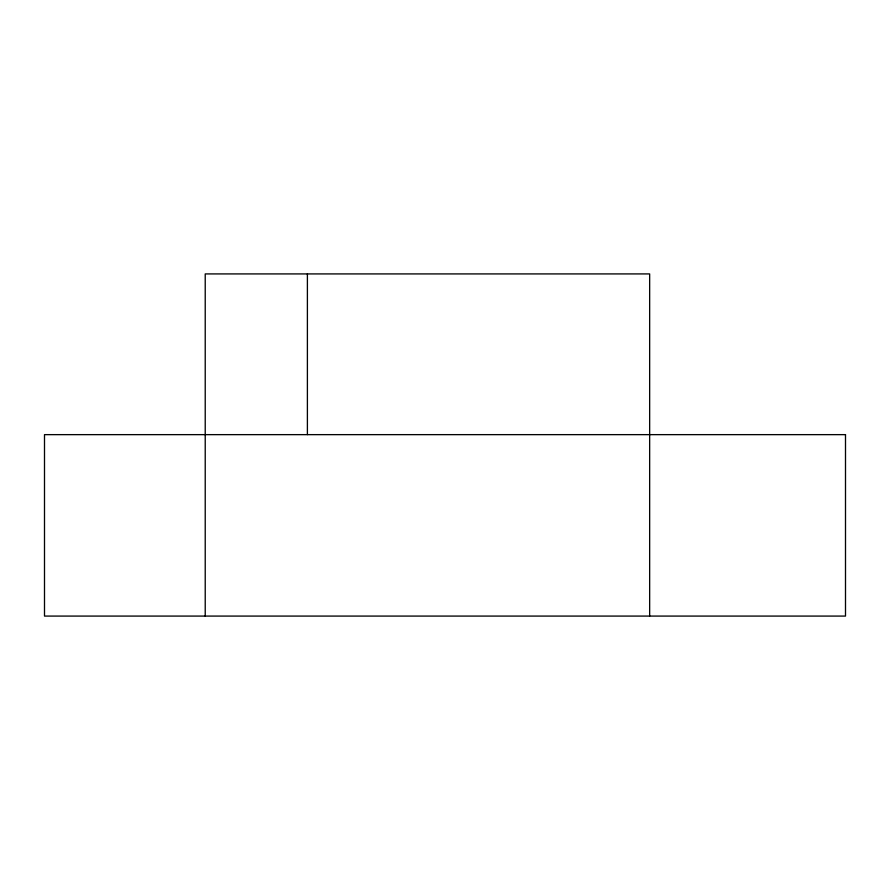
<?xml version="1.0" encoding="UTF-8"?>
<svg xmlns="http://www.w3.org/2000/svg" width="890" height="890" viewBox="0 0 890 890"><rect width="100%" height="100%" fill="white"/><g stroke="black" fill="none" stroke-linecap="round" stroke-linejoin="round"><path stroke-width="1.33" d="M649.656 616.08L649.656 273.92L205.223 273.92L205.223 616.08M307.395 273.92L307.395 434.609M845.5 434.643L44.5 434.643L44.5 616.08L845.5 616.08L845.5 434.643"/></g></svg>
